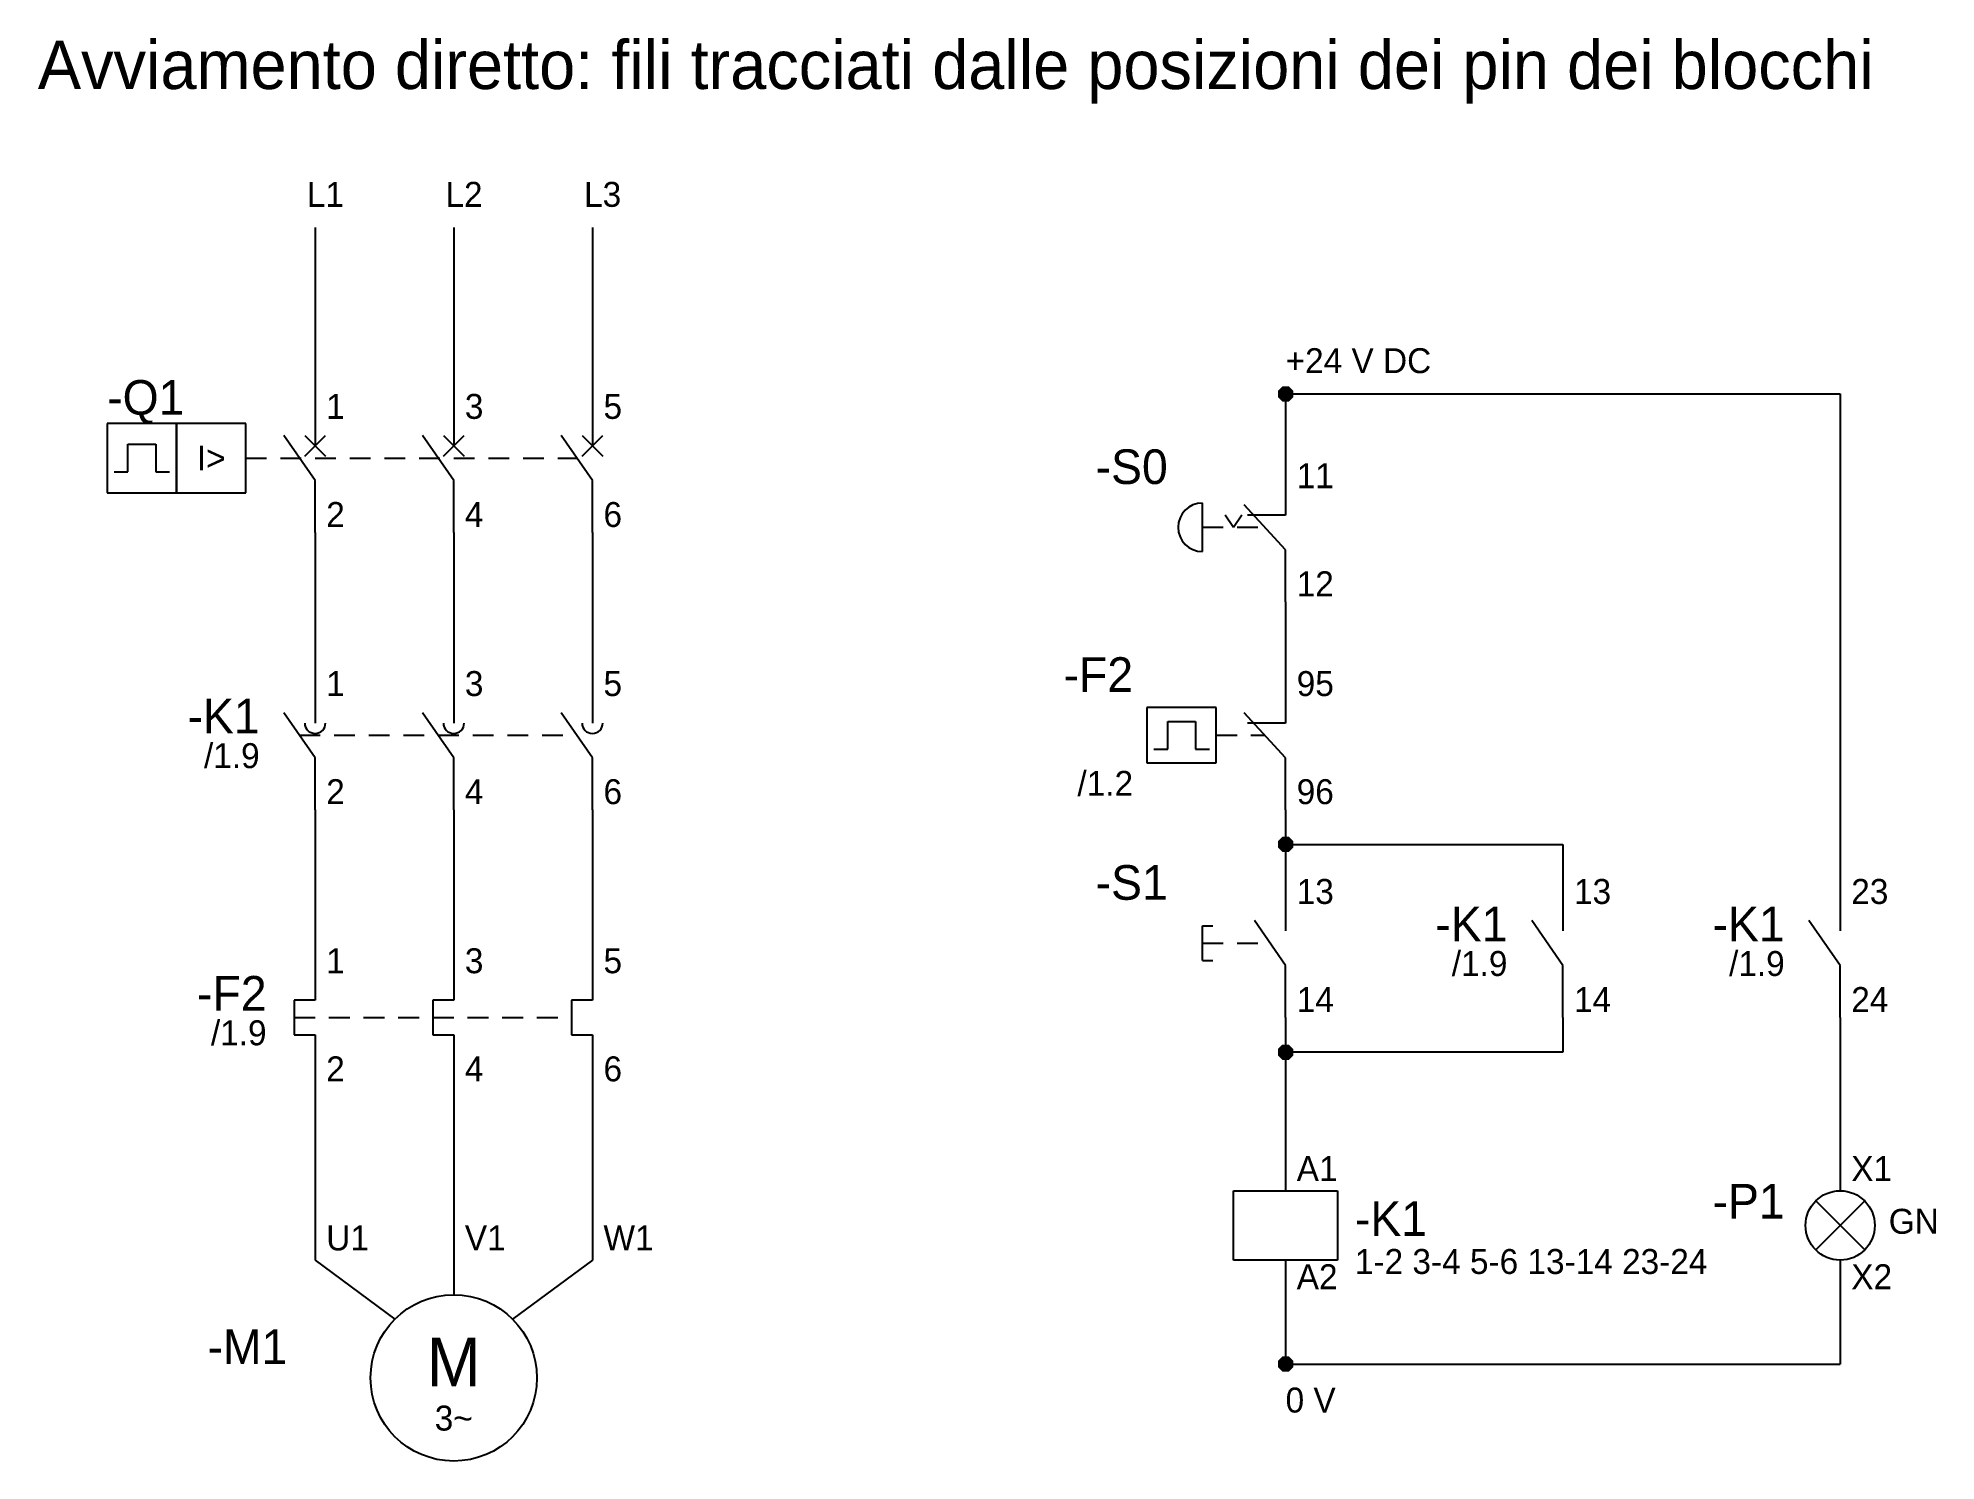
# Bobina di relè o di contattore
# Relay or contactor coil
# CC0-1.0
# Model space of a CAD drawing. Header units: millimetres. Extents: x 0 to 137, y -77 to 26.
import ezdxf
from ezdxf.enums import TextEntityAlignment as Align

# ---------------------------------------------------------------- set-up
doc = ezdxf.new("R2010")
doc.units = ezdxf.units.MM
doc.linetypes.add('TG_EL_LINK', pattern=[2.5, 1.5, -1])
for name, color, linetype in [('TG_EL_NOTES', 8, 'Continuous'), ('TG_EL_SYMBOLS', 7, 'Continuous'), ('TG_EL_WIRES', 5, 'Continuous')]:
    doc.layers.add(name, color=color, linetype=linetype)

# ---------------------------------------------------------------- blocks, each defined once
blk = doc.blocks.new('TG_EL_BREAKER_3P')
for p, q in [((0, 0), (0, -3.75)), ((10, 0), (10, -3.75)), ((20, 0), (20, -3.75)), ((-10, -2.125), (-15, -2.125)), ((-15, -2.125), (-15, -7.125)), ((-5, -2.125), (-10, -2.125)), ((-10, -2.125), (-10, -7.125)), ((-10, -7.125), (-10, -2.125)), ((-5, -7.125), (-5, -2.125)), ((-13.5, -5.625), (-13.5, -3.625)), ((-13.5, -3.625), (-11.5, -3.625)), ((-11.5, -3.625), (-11.5, -5.625)), ((0, -6.25), (-2.25, -3)), ((-0.75, -4.5), (0.75, -3)), ((-0.75, -3), (0.75, -4.5)), ((10, -6.25), (7.75, -3)), ((9.25, -4.5), (10.75, -3)), ((9.25, -3), (10.75, -4.5)), ((20, -6.25), (17.75, -3)), ((19.25, -4.5), (20.75, -3)), ((19.25, -3), (20.75, -4.5)), ((-14.5, -5.625), (-13.5, -5.625)), ((-11.5, -5.625), (-10.5, -5.625)), ((0, -10), (0, -6.25)), ((10, -10), (10, -6.25)), ((20, -10), (20, -6.25)), ((-15, -7.125), (-10, -7.125)), ((-10, -7.125), (-5, -7.125))]:
    blk.add_line(p, q)
at = {"linetype": 'TG_EL_LINK'}
blk.add_line((-5, -4.625), (18.875, -4.625), dxfattribs=at)
blk.add_text('I>', height=1.8).set_placement((-7.5, -5.525), align=Align.CENTER)
for tag, p, flags in [('TG_PIN1', (0, 0), 3), ('TG_SPEC', (0, 0), 3), ('TG_STANDARD', (0, 0), 3), ('TG_CATEGORY', (0, 0), 3), ('TG_CLASS', (0, 0), 3), ('TG_ROLE', (0, 0), 3), ('TG_FUNCTION', (0, 0), 3), ('TG_POLES', (0, 0), 3), ('TG_IEC60617', (0, 0), 3), ('TG_NAME_IT', (0, 0), 3), ('TG_NAME_EN', (0, 0), 3), ('TG_LICENSE', (0, 0), 3), ('TG_PIN3', (10, 0), 3), ('TG_PIN5', (20, 0), 3), ('TG_PIN2', (0, -10), 3), ('TG_PIN4', (10, -10), 3), ('TG_PIN6', (20, -10), 3), ('TG_PLANT', (-15, -14), 1), ('TG_LOCATION', (-15, -16.5), 1), ('TG_DESC', (-15, -19), 1), ('TG_MFR', (-15, -21.5), 1), ('TG_PARTNO', (-15, -24), 1)]:
    blk.add_attdef(tag, p, '', height=1.8, dxfattribs=dict(flags=flags))
for tag, p, height in [('TG_REF', (-15, -1.5), 2.5), ('TG_TERM1', (0.8, -1.8), 1.8), ('TG_TERM3', (10.8, -1.8), 1.8), ('TG_TERM5', (20.8, -1.8), 1.8), ('TG_TERM2', (0.8, -9.6), 1.8), ('TG_TERM4', (10.8, -9.6), 1.8), ('TG_TERM6', (20.8, -9.6), 1.8), ('TG_XREF', (-15, -11), 1.8)]:
    blk.add_attdef(tag, p, '', height=height)
blk = doc.blocks.new('TG_EL_CONTACT_POWER_3P')
for p, q in [((0, 0), (0, -3.75)), ((10, 0), (10, -3.75)), ((20, 0), (20, -3.75)), ((0, -6.25), (-2.25, -3)), ((10, -6.25), (7.75, -3)), ((20, -6.25), (17.75, -3)), ((0, -10), (0, -6.25)), ((10, -10), (10, -6.25)), ((20, -10), (20, -6.25))]:
    blk.add_line(p, q)
at = {"linetype": 'TG_EL_LINK'}
blk.add_line((-1.125, -4.625), (18.875, -4.625), dxfattribs=at)
for centre in [(0, -3.75), (10, -3.75), (20, -3.75)]:
    blk.add_arc(centre, 0.75, 180, 360)
at = {"flags": 3}
for tag, p in [('TG_PIN1', (0, 0)), ('TG_SPEC', (0, 0)), ('TG_STANDARD', (0, 0)), ('TG_CATEGORY', (0, 0)), ('TG_CLASS', (0, 0)), ('TG_ROLE', (0, 0)), ('TG_CONTACT', (0, 0)), ('TG_FUNCTION', (0, 0)), ('TG_POLES', (0, 0)), ('TG_IEC60617', (0, 0)), ('TG_NAME_IT', (0, 0)), ('TG_NAME_EN', (0, 0)), ('TG_LICENSE', (0, 0)), ('TG_PIN3', (10, 0)), ('TG_PIN5', (20, 0)), ('TG_PIN2', (0, -10)), ('TG_PIN4', (10, -10)), ('TG_PIN6', (20, -10))]:
    blk.add_attdef(tag, p, '', height=1.8, dxfattribs=at)
for tag, p in [('TG_TERM1', (0.8, -1.8)), ('TG_TERM3', (10.8, -1.8)), ('TG_TERM5', (20.8, -1.8)), ('TG_TERM2', (0.8, -9.6)), ('TG_TERM4', (10.8, -9.6)), ('TG_TERM6', (20.8, -9.6))]:
    blk.add_attdef(tag, p, '', height=1.8)
for tag, height, p in [('TG_REF', 2.5, (-4, -4.5)), ('TG_XREF', 1.8, (-4, -7))]:
    blk.add_attdef(tag, text='', height=height).set_placement(p, align=Align.RIGHT)
blk = doc.blocks.new('TG_EL_OVERLOAD_RELAY_3P')
for p, q in [((0, 0), (0, -3.75)), ((10, 0), (10, -3.75)), ((20, 0), (20, -3.75)), ((0, -3.75), (-1.5, -3.75)), ((-1.5, -3.75), (-1.5, -6.25)), ((10, -3.75), (8.5, -3.75)), ((8.5, -3.75), (8.5, -6.25)), ((20, -3.75), (18.5, -3.75)), ((18.5, -3.75), (18.5, -6.25)), ((-1.5, -6.25), (0, -6.25)), ((0, -6.25), (0, -10)), ((8.5, -6.25), (10, -6.25)), ((10, -6.25), (10, -10)), ((18.5, -6.25), (20, -6.25)), ((20, -6.25), (20, -10))]:
    blk.add_line(p, q)
at = {"linetype": 'TG_EL_LINK'}
blk.add_line((-1.5, -5), (18.5, -5), dxfattribs=at)
for tag, p, flags in [('TG_PIN1', (0, 0), 3), ('TG_SPEC', (0, 0), 3), ('TG_STANDARD', (0, 0), 3), ('TG_CATEGORY', (0, 0), 3), ('TG_CLASS', (0, 0), 3), ('TG_ROLE', (0, 0), 3), ('TG_FUNCTION', (0, 0), 3), ('TG_POLES', (0, 0), 3), ('TG_IEC60617', (0, 0), 3), ('TG_NAME_IT', (0, 0), 3), ('TG_NAME_EN', (0, 0), 3), ('TG_LICENSE', (0, 0), 3), ('TG_PIN3', (10, 0), 3), ('TG_PIN5', (20, 0), 3), ('TG_PIN2', (0, -10), 3), ('TG_PIN4', (10, -10), 3), ('TG_PIN6', (20, -10), 3), ('TG_PLANT', (-3.5, -12), 1), ('TG_LOCATION', (-3.5, -14.5), 1), ('TG_DESC', (-3.5, -17), 1), ('TG_MFR', (-3.5, -19.5), 1), ('TG_PARTNO', (-3.5, -22), 1)]:
    blk.add_attdef(tag, p, '', height=1.8, dxfattribs=dict(flags=flags))
for tag, p in [('TG_TERM1', (0.8, -1.8)), ('TG_TERM3', (10.8, -1.8)), ('TG_TERM5', (20.8, -1.8)), ('TG_TERM2', (0.8, -9.6)), ('TG_TERM4', (10.8, -9.6)), ('TG_TERM6', (20.8, -9.6))]:
    blk.add_attdef(tag, p, '', height=1.8)
for tag, height, p in [('TG_REF', 2.5, (-3.5, -4.5)), ('TG_XREF', 1.8, (-3.5, -7))]:
    blk.add_attdef(tag, text='', height=height).set_placement(p, align=Align.RIGHT)
blk = doc.blocks.new('TG_EL_MOTOR_3PH')
for p, q in [((0, 0), (0, -2.5)), ((10, 0), (10, -5)), ((20, 0), (20, -2.5)), ((0, -2.5), (5.757359, -6.757359)), ((20, -2.5), (14.242641, -6.757359))]:
    blk.add_line(p, q)
blk.add_circle((10, -11), 6)
for s, height, p in [('M', 3.5, (10, -11.6)), ('3~', 1.8, (10, -14.8))]:
    blk.add_text(s, height=height).set_placement(p, align=Align.CENTER)
for tag, p, flags in [('TG_PIN1', (0, 0), 3), ('TG_SPEC', (0, 0), 3), ('TG_STANDARD', (0, 0), 3), ('TG_CATEGORY', (0, 0), 3), ('TG_CLASS', (0, 0), 3), ('TG_ROLE', (0, 0), 3), ('TG_FUNCTION', (0, 0), 3), ('TG_IEC60617', (0, 0), 3), ('TG_NAME_IT', (0, 0), 3), ('TG_NAME_EN', (0, 0), 3), ('TG_LICENSE', (0, 0), 3), ('TG_PIN2', (10, 0), 3), ('TG_PIN3', (20, 0), 3), ('TG_PLANT', (-2, -20), 1), ('TG_LOCATION', (-2, -22.5), 1), ('TG_DESC', (-2, -25), 1), ('TG_MFR', (-2, -27.5), 1), ('TG_PARTNO', (-2, -30), 1)]:
    blk.add_attdef(tag, p, '', height=1.8, dxfattribs=dict(flags=flags))
for tag, p in [('TG_TERM1', (0.8, -1.8)), ('TG_TERM2', (10.8, -1.8)), ('TG_TERM3', (20.8, -1.8))]:
    blk.add_attdef(tag, p, '', height=1.8)
blk.add_attdef('TG_REF', text='', height=2.5).set_placement((-2, -10), align=Align.RIGHT)
blk = doc.blocks.new('TG_EL_EMERGENCY_STOP')
for p, q in [((0, 0), (0, -3.75)), ((-6, -6.375), (-6, -2.875)), ((-4.35, -3.725), (-3.75, -4.625)), ((-3.75, -4.625), (-3.15, -3.725)), ((0, -6.25), (-3, -3)), ((0, -3.75), (-2.75, -3.75)), ((0, -10), (0, -6.25))]:
    blk.add_line(p, q)
at = {"linetype": 'TG_EL_LINK'}
blk.add_line((-6, -4.625), (-1.5, -4.625), dxfattribs=at)
blk.add_arc((-6, -4.625), 1.75, 90, 270)
for tag, p, flags in [('TG_PIN1', (0, 0), 3), ('TG_SPEC', (0, 0), 3), ('TG_STANDARD', (0, 0), 3), ('TG_CATEGORY', (0, 0), 3), ('TG_CLASS', (0, 0), 3), ('TG_ROLE', (0, 0), 3), ('TG_CONTACT', (0, 0), 3), ('TG_FUNCTION', (0, 0), 3), ('TG_POLES', (0, 0), 3), ('TG_IEC60617', (0, 0), 3), ('TG_NAME_IT', (0, 0), 3), ('TG_NAME_EN', (0, 0), 3), ('TG_LICENSE', (0, 0), 3), ('TG_PIN2', (0, -10), 3), ('TG_PLANT', (-8.5, -12), 1), ('TG_LOCATION', (-8.5, -14.5), 1), ('TG_DESC', (-8.5, -17), 1), ('TG_MFR', (-8.5, -19.5), 1), ('TG_PARTNO', (-8.5, -22), 1)]:
    blk.add_attdef(tag, p, '', height=1.8, dxfattribs=dict(flags=flags))
blk.add_attdef('TG_REF', text='', height=2.5).set_placement((-8.5, -1.5), align=Align.RIGHT)
for tag, p in [('TG_TERM1', (0.8, -1.8)), ('TG_TERM2', (0.8, -9.6))]:
    blk.add_attdef(tag, p, '', height=1.8)
blk = doc.blocks.new('TG_EL_CONTACT_OVERLOAD_NC')
for p, q in [((0, 0), (0, -3.75)), ((-5, -2.625), (-10, -2.625)), ((-10, -2.625), (-10, -6.625)), ((-5, -6.625), (-5, -2.625)), ((-8.5, -5.625), (-8.5, -3.625)), ((-8.5, -3.625), (-6.5, -3.625)), ((-6.5, -3.625), (-6.5, -5.625)), ((0, -6.25), (-3, -3)), ((0, -3.75), (-2.75, -3.75)), ((-10, -6.625), (-5, -6.625)), ((-9.5, -5.625), (-8.5, -5.625)), ((-6.5, -5.625), (-5.5, -5.625)), ((0, -10), (0, -6.25))]:
    blk.add_line(p, q)
at = {"linetype": 'TG_EL_LINK'}
blk.add_line((-5, -4.625), (-1.5, -4.625), dxfattribs=at)
at = {"flags": 3}
for tag, p in [('TG_PIN1', (0, 0)), ('TG_SPEC', (0, 0)), ('TG_STANDARD', (0, 0)), ('TG_CATEGORY', (0, 0)), ('TG_CLASS', (0, 0)), ('TG_ROLE', (0, 0)), ('TG_CONTACT', (0, 0)), ('TG_FUNCTION', (0, 0)), ('TG_POLES', (0, 0)), ('TG_IEC60617', (0, 0)), ('TG_NAME_IT', (0, 0)), ('TG_NAME_EN', (0, 0)), ('TG_LICENSE', (0, 0)), ('TG_PIN2', (0, -10))]:
    blk.add_attdef(tag, p, '', height=1.8, dxfattribs=at)
for tag, height, p in [('TG_REF', 2.5, (-11, -1.5)), ('TG_XREF', 1.8, (-11, -9))]:
    blk.add_attdef(tag, text='', height=height).set_placement(p, align=Align.RIGHT)
for tag, p in [('TG_TERM1', (0.8, -1.8)), ('TG_TERM2', (0.8, -9.6))]:
    blk.add_attdef(tag, p, '', height=1.8)
blk = doc.blocks.new('TG_EL_PUSHBUTTON_NO')
for p, q in [((0, 0), (0, -3.75)), ((-6, -5.875), (-6, -3.375)), ((-6, -3.375), (-5.25, -3.375)), ((0, -6.25), (-2.25, -3)), ((-6, -5.875), (-5.25, -5.875)), ((0, -10), (0, -6.25))]:
    blk.add_line(p, q)
at = {"linetype": 'TG_EL_LINK'}
blk.add_line((-6, -4.625), (-1.125, -4.625), dxfattribs=at)
for tag, p, flags in [('TG_PIN1', (0, 0), 3), ('TG_SPEC', (0, 0), 3), ('TG_STANDARD', (0, 0), 3), ('TG_CATEGORY', (0, 0), 3), ('TG_CLASS', (0, 0), 3), ('TG_ROLE', (0, 0), 3), ('TG_CONTACT', (0, 0), 3), ('TG_FUNCTION', (0, 0), 3), ('TG_POLES', (0, 0), 3), ('TG_IEC60617', (0, 0), 3), ('TG_NAME_IT', (0, 0), 3), ('TG_NAME_EN', (0, 0), 3), ('TG_LICENSE', (0, 0), 3), ('TG_PIN2', (0, -10), 3), ('TG_PLANT', (-8.5, -12), 1), ('TG_LOCATION', (-8.5, -14.5), 1), ('TG_DESC', (-8.5, -17), 1), ('TG_MFR', (-8.5, -19.5), 1), ('TG_PARTNO', (-8.5, -22), 1)]:
    blk.add_attdef(tag, p, '', height=1.8, dxfattribs=dict(flags=flags))
blk.add_attdef('TG_REF', text='', height=2.5).set_placement((-8.5, -1.5), align=Align.RIGHT)
for tag, p in [('TG_TERM1', (0.8, -1.8)), ('TG_TERM2', (0.8, -9.6))]:
    blk.add_attdef(tag, p, '', height=1.8)
blk = doc.blocks.new('TG_EL_CONTACT_NO')
for p, q in [((0, 0), (0, -3.75)), ((0, -6.25), (-2.25, -3)), ((0, -10), (0, -6.25))]:
    blk.add_line(p, q)
at = {"flags": 3}
for tag, p in [('TG_PIN1', (0, 0)), ('TG_SPEC', (0, 0)), ('TG_STANDARD', (0, 0)), ('TG_CATEGORY', (0, 0)), ('TG_CLASS', (0, 0)), ('TG_ROLE', (0, 0)), ('TG_CONTACT', (0, 0)), ('TG_FUNCTION', (0, 0)), ('TG_POLES', (0, 0)), ('TG_IEC60617', (0, 0)), ('TG_NAME_IT', (0, 0)), ('TG_NAME_EN', (0, 0)), ('TG_LICENSE', (0, 0)), ('TG_PIN2', (0, -10))]:
    blk.add_attdef(tag, p, '', height=1.8, dxfattribs=at)
for tag, p in [('TG_TERM1', (0.8, -1.8)), ('TG_TERM2', (0.8, -9.6))]:
    blk.add_attdef(tag, p, '', height=1.8)
for tag, height, p in [('TG_REF', 2.5, (-4, -4.5)), ('TG_XREF', 1.8, (-4, -7))]:
    blk.add_attdef(tag, text='', height=height).set_placement(p, align=Align.RIGHT)
blk = doc.blocks.new('TG_EL_COIL')
for p, q in [((0, 0), (0, -2.5)), ((-3.75, -2.5), (3.75, -2.5)), ((-3.75, -7.5), (-3.75, -2.5)), ((3.75, -2.5), (3.75, -7.5)), ((3.75, -7.5), (-3.75, -7.5)), ((0, -7.5), (0, -10))]:
    blk.add_line(p, q)
for tag, p, flags in [('TG_PIN1', (0, 0), 3), ('TG_SPEC', (0, 0), 3), ('TG_STANDARD', (0, 0), 3), ('TG_CATEGORY', (0, 0), 3), ('TG_CLASS', (0, 0), 3), ('TG_ROLE', (0, 0), 3), ('TG_FUNCTION', (0, 0), 3), ('TG_IEC60617', (0, 0), 3), ('TG_NAME_IT', (0, 0), 3), ('TG_NAME_EN', (0, 0), 3), ('TG_LICENSE', (0, 0), 3), ('TG_PIN2', (0, -10), 3), ('TG_PLANT', (5, -12), 1), ('TG_LOCATION', (5, -14.5), 1), ('TG_DESC', (5, -17), 1), ('TG_MFR', (5, -19.5), 1), ('TG_PARTNO', (5, -22), 1)]:
    blk.add_attdef(tag, p, '', height=1.8, dxfattribs=dict(flags=flags))
for tag, p, height in [('TG_TERM1', (0.8, -1.8), 1.8), ('TG_REF', (5, -5.75), 2.5), ('TG_XREF', (5, -8.5), 1.8), ('TG_TERM2', (0.8, -9.6), 1.8)]:
    blk.add_attdef(tag, p, '', height=height)
blk = doc.blocks.new('TG_EL_LAMP')
for p, q in [((0, 0), (0, -2.5)), ((-1.767767, -6.767767), (1.767767, -3.232233)), ((-1.767767, -3.232233), (1.767767, -6.767767)), ((0, -7.5), (0, -10))]:
    blk.add_line(p, q)
blk.add_circle((0, -5), 2.5)
for tag, p, flags in [('TG_PIN1', (0, 0), 3), ('TG_SPEC', (0, 0), 3), ('TG_STANDARD', (0, 0), 3), ('TG_CATEGORY', (0, 0), 3), ('TG_CLASS', (0, 0), 3), ('TG_ROLE', (0, 0), 3), ('TG_IEC60617', (0, 0), 3), ('TG_NAME_IT', (0, 0), 3), ('TG_NAME_EN', (0, 0), 3), ('TG_LICENSE', (0, 0), 3), ('TG_PIN2', (0, -10), 3), ('TG_PLANT', (-4, -12), 1), ('TG_LOCATION', (-4, -14.5), 1), ('TG_DESC', (-4, -17), 1), ('TG_MFR', (-4, -19.5), 1), ('TG_PARTNO', (-4, -22), 1)]:
    blk.add_attdef(tag, p, '', height=1.8, dxfattribs=dict(flags=flags))
for tag, p in [('TG_TERM1', (0.8, -1.8)), ('TG_COLOR', (3.5, -5.6)), ('TG_TERM2', (0.8, -9.6))]:
    blk.add_attdef(tag, p, '', height=1.8)
blk.add_attdef('TG_REF', text='', height=2.5).set_placement((-4, -4.5), align=Align.RIGHT)

msp = doc.modelspace()

# ---------------------------------------------------------------- linework, layer by layer
at = {"layer": 'TG_EL_WIRES'}
for p, q in [((20, 12), (20, 0)), ((30, 12), (30, 0)), ((40, 12), (40, 0)), ((90, 0), (90, -5)), ((90, 0), (130, 0)), ((130, 0), (130, -35)), ((20, -10), (20, -20)), ((30, -10), (30, -20)), ((40, -10), (40, -20)), ((90, -15), (90, -20)), ((20, -30), (20, -40)), ((30, -30), (30, -40)), ((40, -30), (40, -40)), ((90, -30), (90, -35)), ((90, -32.5), (110, -32.5)), ((110, -32.5), (110, -35)), ((90, -45), (90, -55)), ((110, -45), (110, -47.5)), ((130, -45), (130, -55)), ((110, -47.5), (90, -47.5)), ((20, -50), (20, -60)), ((30, -50), (30, -60)), ((40, -50), (40, -60)), ((90, -65), (90, -70)), ((130, -65), (130, -70)), ((90, -70), (130, -70))]:
    msp.add_line(p, q, dxfattribs=at)
for points in [[(90.554328, 0.22961), (90.22961, 0.554328), (89.445672, 0.22961), (89.77039, 0.554328)], [(90.554328, 0.22961), (89.445672, 0.22961), (90.554328, -0.22961), (89.445672, -0.22961)], [(89.445672, -0.22961), (89.77039, -0.554328), (90.554328, -0.22961), (90.22961, -0.554328)], [(90.554328, -32.27039), (90.22961, -31.945672), (89.445672, -32.27039), (89.77039, -31.945672)], [(90.554328, -32.27039), (89.445672, -32.27039), (90.554328, -32.72961), (89.445672, -32.72961)], [(89.445672, -32.72961), (89.77039, -33.054328), (90.554328, -32.72961), (90.22961, -33.054328)], [(90.554328, -47.27039), (90.22961, -46.945672), (89.445672, -47.27039), (89.77039, -46.945672)], [(90.554328, -47.27039), (89.445672, -47.27039), (90.554328, -47.72961), (89.445672, -47.72961)], [(89.445672, -47.72961), (89.77039, -48.054328), (90.554328, -47.72961), (90.22961, -48.054328)], [(90.554328, -69.77039), (90.22961, -69.445672), (89.445672, -69.77039), (89.77039, -69.445672)], [(90.554328, -69.77039), (89.445672, -69.77039), (90.554328, -70.22961), (89.445672, -70.22961)], [(89.445672, -70.22961), (89.77039, -70.554328), (90.554328, -70.22961), (90.22961, -70.554328)]]:
    msp.add_solid(points, dxfattribs=at)

# ---------------------------------------------------------------- block references
at = {"layer": 'TG_EL_SYMBOLS'}
ref = msp.add_blockref('TG_EL_BREAKER_3P', (20, 0), dxfattribs=at)
ref.add_attrib('TG_TERM1', '1', (20.8, -1.8), dxfattribs={"height": 1.8})
ref.add_attrib('TG_TERM2', '2', (20.8, -9.6), dxfattribs={"height": 1.8})
ref.add_attrib('TG_TERM3', '3', (30.8, -1.8), dxfattribs={"height": 1.8})
ref.add_attrib('TG_TERM4', '4', (30.8, -9.6), dxfattribs={"height": 1.8})
ref.add_attrib('TG_TERM5', '5', (40.8, -1.8), dxfattribs={"height": 1.8})
ref.add_attrib('TG_TERM6', '6', (40.8, -9.6), dxfattribs={"height": 1.8})
ref.add_attrib('TG_REF', '-Q1', (5, -1.5), dxfattribs={"height": 2.5})
ref = msp.add_blockref('TG_EL_EMERGENCY_STOP', (90, -5), dxfattribs=at)
ref.add_attrib('TG_TERM1', '11', (90.8, -6.8), dxfattribs={"height": 1.8})
ref.add_attrib('TG_TERM2', '12', (90.8, -14.6), dxfattribs={"height": 1.8})
ref.add_attrib('TG_REF', '-S0', dxfattribs={"height": 2.5}).set_placement((81.5, -6.5), align=Align.RIGHT)
ref = msp.add_blockref('TG_EL_CONTACT_OVERLOAD_NC', (90, -20), dxfattribs=at)
ref.add_attrib('TG_TERM1', '95', (90.8, -21.8), dxfattribs={"height": 1.8})
ref.add_attrib('TG_TERM2', '96', (90.8, -29.6), dxfattribs={"height": 1.8})
ref.add_attrib('TG_REF', '-F2', dxfattribs={"height": 2.5}).set_placement((79, -21.5), align=Align.RIGHT)
ref.add_attrib('TG_XREF', '/1.2', dxfattribs={"height": 1.8}).set_placement((79, -29), align=Align.RIGHT)
ref = msp.add_blockref('TG_EL_CONTACT_POWER_3P', (20, -20), dxfattribs=at)
ref.add_attrib('TG_TERM1', '1', (20.8, -21.8), dxfattribs={"height": 1.8})
ref.add_attrib('TG_TERM2', '2', (20.8, -29.6), dxfattribs={"height": 1.8})
ref.add_attrib('TG_TERM3', '3', (30.8, -21.8), dxfattribs={"height": 1.8})
ref.add_attrib('TG_TERM4', '4', (30.8, -29.6), dxfattribs={"height": 1.8})
ref.add_attrib('TG_TERM5', '5', (40.8, -21.8), dxfattribs={"height": 1.8})
ref.add_attrib('TG_TERM6', '6', (40.8, -29.6), dxfattribs={"height": 1.8})
ref.add_attrib('TG_REF', '-K1', dxfattribs={"height": 2.5}).set_placement((16, -24.5), align=Align.RIGHT)
ref.add_attrib('TG_XREF', '/1.9', dxfattribs={"height": 1.8}).set_placement((16, -27), align=Align.RIGHT)
ref = msp.add_blockref('TG_EL_PUSHBUTTON_NO', (90, -35), dxfattribs=at)
ref.add_attrib('TG_TERM1', '13', (90.8, -36.8), dxfattribs={"height": 1.8})
ref.add_attrib('TG_TERM2', '14', (90.8, -44.6), dxfattribs={"height": 1.8})
ref.add_attrib('TG_REF', '-S1', dxfattribs={"height": 2.5}).set_placement((81.5, -36.5), align=Align.RIGHT)
ref = msp.add_blockref('TG_EL_CONTACT_NO', (110, -35), dxfattribs=at)
ref.add_attrib('TG_TERM1', '13', (110.8, -36.8), dxfattribs={"height": 1.8})
ref.add_attrib('TG_TERM2', '14', (110.8, -44.6), dxfattribs={"height": 1.8})
ref.add_attrib('TG_REF', '-K1', dxfattribs={"height": 2.5}).set_placement((106, -39.5), align=Align.RIGHT)
ref.add_attrib('TG_XREF', '/1.9', dxfattribs={"height": 1.8}).set_placement((106, -42), align=Align.RIGHT)
ref = msp.add_blockref('TG_EL_CONTACT_NO', (130, -35), dxfattribs=at)
ref.add_attrib('TG_TERM1', '23', (130.8, -36.8), dxfattribs={"height": 1.8})
ref.add_attrib('TG_TERM2', '24', (130.8, -44.6), dxfattribs={"height": 1.8})
ref.add_attrib('TG_REF', '-K1', dxfattribs={"height": 2.5}).set_placement((126, -39.5), align=Align.RIGHT)
ref.add_attrib('TG_XREF', '/1.9', dxfattribs={"height": 1.8}).set_placement((126, -42), align=Align.RIGHT)
ref = msp.add_blockref('TG_EL_OVERLOAD_RELAY_3P', (20, -40), dxfattribs=at)
ref.add_attrib('TG_TERM1', '1', (20.8, -41.8), dxfattribs={"height": 1.8})
ref.add_attrib('TG_TERM2', '2', (20.8, -49.6), dxfattribs={"height": 1.8})
ref.add_attrib('TG_TERM3', '3', (30.8, -41.8), dxfattribs={"height": 1.8})
ref.add_attrib('TG_TERM4', '4', (30.8, -49.6), dxfattribs={"height": 1.8})
ref.add_attrib('TG_TERM5', '5', (40.8, -41.8), dxfattribs={"height": 1.8})
ref.add_attrib('TG_TERM6', '6', (40.8, -49.6), dxfattribs={"height": 1.8})
ref.add_attrib('TG_REF', '-F2', dxfattribs={"height": 2.5}).set_placement((16.5, -44.5), align=Align.RIGHT)
ref.add_attrib('TG_XREF', '/1.9', dxfattribs={"height": 1.8}).set_placement((16.5, -47), align=Align.RIGHT)
ref = msp.add_blockref('TG_EL_COIL', (90, -55), dxfattribs=at)
ref.add_attrib('TG_TERM1', 'A1', (90.8, -56.8), dxfattribs={"height": 1.8})
ref.add_attrib('TG_TERM2', 'A2', (90.8, -64.6), dxfattribs={"height": 1.8})
ref.add_attrib('TG_REF', '-K1', (95, -60.75), dxfattribs={"height": 2.5})
ref.add_attrib('TG_XREF', '1-2 3-4 5-6 13-14 23-24', (95, -63.5), dxfattribs={"height": 1.8})
ref = msp.add_blockref('TG_EL_LAMP', (130, -55), dxfattribs=at)
ref.add_attrib('TG_TERM1', 'X1', (130.8, -56.8), dxfattribs={"height": 1.8})
ref.add_attrib('TG_TERM2', 'X2', (130.8, -64.6), dxfattribs={"height": 1.8})
ref.add_attrib('TG_REF', '-P1', dxfattribs={"height": 2.5}).set_placement((126, -59.5), align=Align.RIGHT)
ref.add_attrib('TG_COLOR', 'GN', (133.5, -60.6), dxfattribs={"height": 1.8})
ref = msp.add_blockref('TG_EL_MOTOR_3PH', (20, -60), dxfattribs=at)
ref.add_attrib('TG_TERM1', 'U1', (20.8, -61.8), dxfattribs={"height": 1.8})
ref.add_attrib('TG_TERM2', 'V1', (30.8, -61.8), dxfattribs={"height": 1.8})
ref.add_attrib('TG_TERM3', 'W1', (40.8, -61.8), dxfattribs={"height": 1.8})
ref.add_attrib('TG_REF', '-M1', dxfattribs={"height": 2.5}).set_placement((18, -70), align=Align.RIGHT)

# ---------------------------------------------------------------- texts
at = {"layer": 'TG_EL_NOTES'}
for s, height, p in [('Avviamento diretto: fili tracciati dalle posizioni dei pin dei blocchi', 3.5, (0, 22)), ('L1', 1.8, (19.4, 13.5)), ('L2', 1.8, (29.4, 13.5)), ('L3', 1.8, (39.4, 13.5)), ('+24 V DC', 1.8, (90, 1.5)), ('0 V', 1.8, (90, -73.5))]:
    msp.add_text(s, height=height, dxfattribs=at).set_placement(p)

doc.saveas('drawing.dxf')
